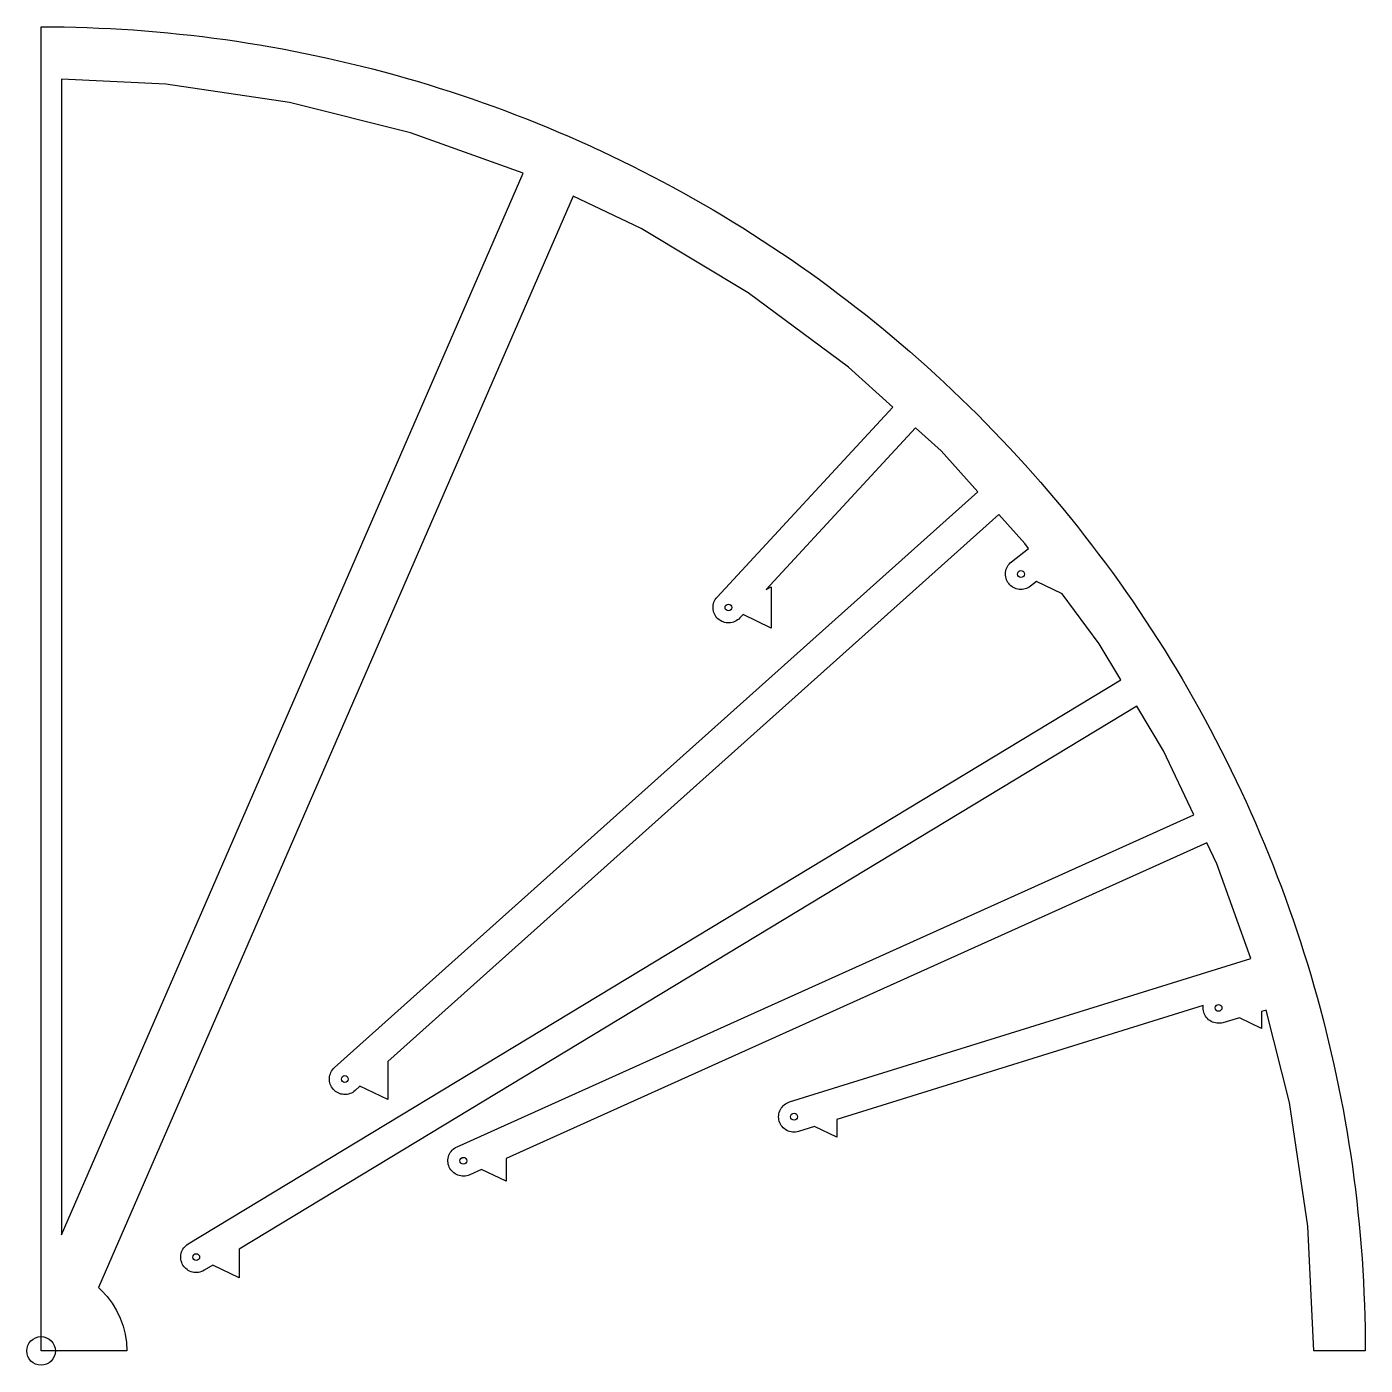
# Model space of a CAD drawing. Header units: millimetres. Extents: x -2 to 155, y -2 to 155.
import ezdxf

# ---------------------------------------------------------------- set-up
doc = ezdxf.new("R2010")
doc.units = ezdxf.units.MM
for name, color, linetype in [('CUT_INNER', 6, 'Continuous'), ('CUT_OUTER', 1, 'Continuous'), ('ENGRAVE', 7, 'Continuous')]:
    doc.layers.add(name, color=color, linetype=linetype)

msp = doc.modelspace()

# ---------------------------------------------------------------- linework, layer by layer
at = {"layer": 'CUT_INNER'}
msp.add_lwpolyline([(2.4048, 148.6799), (2.4048, 13.5718), (56.3674, 137.6772), (43.1938, 142.3908), (29.029, 145.9389), (14.5848, 148.0815)], close=True, dxfattribs=at)
msp.add_circle((0, 0), 1.67, dxfattribs=at)
at = {"layer": 'CUT_OUTER'}
msp.add_lwpolyline([(4.0525, 154.757), (5.4028, 154.7157), (6.7527, 154.6627), (8.1021, 154.5978), (9.4509, 154.5212), (10.799, 154.4329), (12.1463, 154.3328), (13.4926, 154.2209), (14.8379, 154.0973), (16.1821, 153.9619), (17.525, 153.8149), (18.8666, 153.6561), (20.2068, 153.4856), (21.5454, 153.3034), (22.8824, 153.1095), (24.2176, 152.904), (25.551, 152.6869), (26.8825, 152.4581), (28.2119, 152.2177), (29.5391, 151.9657), (30.8641, 151.7021), (32.1868, 151.427), (33.507, 151.1404), (34.8247, 150.8422), (36.1397, 150.5326), (37.4519, 150.2115), (38.7613, 149.8789), (40.0678, 149.535), (41.3712, 149.1796), (42.6714, 148.8129), (43.9684, 148.4349), (45.2621, 148.0455), (46.5523, 147.6449), (47.8389, 147.2331), (49.1219, 146.81), (50.4012, 146.3757), (51.6766, 145.9303), (52.9481, 145.4738), (54.2156, 145.0062), (55.4789, 144.5276), (56.7381, 144.0379), (57.9928, 143.5373), (59.2432, 143.0258), (60.4891, 142.5034), (61.7303, 141.9701), (62.9669, 141.426), (64.1987, 140.8711), (64.657, 140.6598), (65.4255, 140.3055), (66.6474, 139.7292), (67.8642, 139.1423), (69.0759, 138.5448), (70.2823, 137.9367), (71.4833, 137.3181), (72.6789, 136.6891), (73.8689, 136.0497), (75.0534, 135.3999), (76.2321, 134.7398), (77.405, 134.0694), (78.572, 133.3888), (79.733, 132.6981), (80.888, 131.9972), (82.0368, 131.2863), (83.1794, 130.5654), (84.3156, 129.8346), (85.4454, 129.0939), (86.5687, 128.3433), (87.6853, 127.583), (88.7954, 126.8129), (89.8986, 126.0332), (90.995, 125.2439), (92.0845, 124.4451), (93.167, 123.6368), (94.2424, 122.819), (95.3106, 121.9919), (96.3715, 121.1556), (97.4251, 120.31), (98.4713, 119.4552), (99.5099, 118.5913), (100.5411, 117.7184), (101.5645, 116.8366), (102.5802, 115.9458), (103.5881, 115.0463), (104.5881, 114.1379), (105.5802, 113.2209), (106.5642, 112.2952), (107.5401, 111.361), (108.5078, 110.4183), (109.4672, 109.4672), (110.4183, 108.5078), (111.361, 107.5401), (112.2952, 106.5642), (113.2209, 105.5802), (114.1379, 104.5881), (115.0463, 103.5881), (115.9458, 102.5802), (116.8366, 101.5645), (117.7184, 100.5411), (118.5913, 99.5099), (119.4552, 98.4713), (120.31, 97.4251), (121.1556, 96.3715), (121.9919, 95.3106), (122.819, 94.2424), (123.6368, 93.167), (124.4451, 92.0845), (125.2439, 90.995), (126.0332, 89.8986), (126.8129, 88.7954), (127.583, 87.6853), (128.3433, 86.5687), (129.0939, 85.4454), (129.8346, 84.3156), (130.5654, 83.1794), (131.2863, 82.0368), (131.9972, 80.888), (132.6981, 79.733), (133.3888, 78.572), (134.0694, 77.405), (134.7398, 76.2321), (135.3999, 75.0534), (136.0497, 73.8689), (136.6891, 72.6789), (137.3181, 71.4833), (137.9367, 70.2823), (138.5448, 69.0759), (139.1423, 67.8642), (139.7292, 66.6474), (140.3055, 65.4255), (140.8711, 64.1987), (141.426, 62.9669), (141.9701, 61.7303), (142.5034, 60.4891), (143.0258, 59.2432), (143.5373, 57.9928), (144.0379, 56.7381), (144.5276, 55.4789), (145.0062, 54.2156), (145.4738, 52.9481), (145.9303, 51.6766), (146.3757, 50.4012), (146.81, 49.1219), (147.2331, 47.8389), (147.6449, 46.5523), (148.0455, 45.2621), (148.4349, 43.9684), (148.8129, 42.6714), (149.1796, 41.3712), (149.535, 40.0678), (149.8789, 38.7613), (150.2115, 37.4519), (150.5326, 36.1397), (150.8422, 34.8247), (151.1404, 33.507), (151.427, 32.1868), (151.7021, 30.8641), (151.9657, 29.5391), (152.2177, 28.2119), (152.4581, 26.8825), (152.6869, 25.551), (152.904, 24.2176), (153.1095, 22.8824), (153.3034, 21.5454), (153.4856, 20.2068), (153.6561, 18.8666), (153.8149, 17.525), (153.9619, 16.1821), (154.0973, 14.8379), (154.2209, 13.4926), (154.3328, 12.1463), (154.4329, 10.799), (154.5212, 9.4509), (154.5978, 8.1021), (154.6627, 6.7527), (154.7157, 5.4028), (154.757, 4.0525), (154.7864, 2.7018), (154.8041, 1.351), (154.81, 0), (148.798, 0), (148.0815, 14.5848), (145.9389, 29.029), (143.2274, 39.854), (142.67, 39.6916), (142.67, 37.7056), (140.0954, 38.9414), (138.1645, 38.3788), (137.9924, 38.3377), (137.817, 38.3136), (137.6402, 38.3069), (137.4635, 38.3175), (137.2887, 38.3454), (137.1175, 38.3903), (136.9515, 38.4518), (136.7924, 38.5292), (136.6415, 38.6219), (136.5005, 38.7289), (136.3707, 38.8492), (136.2533, 38.9816), (136.1494, 39.1249), (136.0601, 39.2777), (135.9862, 39.4386), (135.9284, 39.6059), (135.8873, 39.778), (135.8633, 39.9534), (135.8565, 40.1302), (135.8671, 40.3069), (135.8783, 40.3768), (93.042, 27.0524), (93.042, 24.978), (90.4198, 26.2367), (88.5677, 25.6606), (88.3963, 25.6164), (88.2214, 25.5892), (88.0447, 25.5793), (87.8679, 25.5867), (87.6926, 25.6114), (87.5206, 25.6532), (87.3536, 25.7117), (87.193, 25.7862), (87.0406, 25.8761), (86.8977, 25.9806), (86.7657, 26.0985), (86.6459, 26.2288), (86.5395, 26.3702), (86.4474, 26.5214), (86.3706, 26.6809), (86.3098, 26.8471), (86.2656, 27.0185), (86.2384, 27.1934), (86.2285, 27.3701), (86.2359, 27.5469), (86.2606, 27.7222), (86.3024, 27.8942), (86.3609, 28.0613), (86.4354, 28.2218), (86.5254, 28.3742), (86.6298, 28.5172), (86.7477, 28.6491), (86.878, 28.7689), (87.0195, 28.8754), (87.1706, 28.9674), (87.3301, 29.0442), (87.4963, 29.105), (141.4293, 45.8811), (137.4714, 56.9425), (136.3045, 59.4098), (54.3792, 22.5129), (54.3792, 19.8298), (51.4953, 21.214), (50.1099, 20.5901), (49.9451, 20.5254), (49.7748, 20.4772), (49.6006, 20.4459), (49.4241, 20.4318), (49.2472, 20.4351), (49.0714, 20.4557), (48.8985, 20.4935), (48.7301, 20.548), (48.5678, 20.6188), (48.4133, 20.7051), (48.268, 20.8062), (48.1333, 20.921), (48.0105, 21.0485), (47.9008, 21.1873), (47.8052, 21.3363), (47.7247, 21.4939), (47.66, 21.6587), (47.6118, 21.829), (47.5805, 22.0032), (47.5664, 22.1796), (47.5697, 22.3566), (47.5904, 22.5324), (47.6281, 22.7053), (47.6826, 22.8737), (47.7534, 23.0359), (47.8397, 23.1905), (47.9408, 23.3358), (48.0556, 23.4705), (48.1831, 23.5933), (48.322, 23.703), (48.4709, 23.7986), (48.6286, 23.8791), (134.7619, 62.6713), (131.2281, 70.1429), (128.0997, 75.3624), (23.1465, 11.8904), (23.1465, 8.5635), (20.0796, 10.0357), (19.0699, 9.425), (18.9141, 9.341), (18.7509, 9.2726), (18.5817, 9.2205), (18.4082, 9.1853), (18.2322, 9.1673), (18.0552, 9.1666), (17.8789, 9.1832), (17.7052, 9.2171), (17.5356, 9.2678), (17.3718, 9.3349), (17.2154, 9.4177), (17.0679, 9.5154), (16.9306, 9.6272), (16.805, 9.7518), (16.6921, 9.8882), (16.5932, 10.035), (16.5092, 10.1908), (16.4408, 10.354), (16.3887, 10.5232), (16.3535, 10.6966), (16.3355, 10.8727), (16.3348, 11.0497), (16.3514, 11.2259), (16.3853, 11.3996), (16.436, 11.5692), (16.5031, 11.733), (16.5859, 11.8894), (16.6836, 12.037), (16.7954, 12.1743), (16.92, 12.2999), (17.0564, 12.4127), (17.2032, 12.5117), (126.2452, 78.4564), (123.721, 82.6677), (119.3893, 88.5083), (116.3685, 89.9583), (115.6807, 89.413), (115.5368, 89.31), (115.3835, 89.2216), (115.2222, 89.1486), (115.0546, 89.0918), (114.8822, 89.0517), (114.7067, 89.0287), (114.5298, 89.023), (114.3532, 89.0346), (114.1786, 89.0635), (114.0076, 89.1094), (113.842, 89.1719), (113.6833, 89.2502), (113.533, 89.3438), (113.3927, 89.4516), (113.2635, 89.5727), (113.1469, 89.7058), (113.0439, 89.8497), (112.9555, 90.0031), (112.8825, 90.1643), (112.8257, 90.3319), (112.7856, 90.5043), (112.7626, 90.6798), (112.7569, 90.8567), (112.7685, 91.0333), (112.7975, 91.208), (112.8434, 91.3789), (112.9058, 91.5445), (112.9842, 91.7032), (113.0777, 91.8535), (113.1855, 91.9939), (113.3066, 92.123), (113.4397, 92.2396), (115.4437, 93.8284), (115.0224, 94.3965), (111.959, 97.7764), (40.5254, 33.8474), (40.5254, 29.3794), (37.2757, 30.9392), (36.7181, 30.4402), (36.5806, 30.3288), (36.4328, 30.2314), (36.2762, 30.1489), (36.1123, 30.0822), (35.9426, 30.0319), (35.7688, 29.9984), (35.5925, 29.9822), (35.4155, 29.9833), (35.2395, 30.0018), (35.0661, 30.0374), (34.8971, 30.0899), (34.734, 30.1586), (34.5784, 30.243), (34.4319, 30.3423), (34.2957, 30.4554), (34.1714, 30.5814), (34.06, 30.7189), (33.9626, 30.8667), (33.8801, 31.0233), (33.8134, 31.1873), (33.7631, 31.3569), (33.7297, 31.5308), (33.7134, 31.707), (33.7145, 31.884), (33.733, 32.06), (33.7686, 32.2334), (33.8211, 32.4025), (33.8898, 32.5656), (33.9742, 32.7211), (34.0735, 32.8677), (34.1866, 33.0038), (34.3126, 33.1281), (109.5365, 100.4492), (105.2161, 105.2161), (102.2389, 107.9145), (84.7826, 89.0355), (85.3758, 89.3203), (85.3758, 84.5107), (82.0672, 86.0988), (81.6901, 85.691), (81.5637, 85.5671), (81.4258, 85.4562), (81.2776, 85.3593), (81.1207, 85.2775), (80.9565, 85.2114), (80.7866, 85.1617), (80.6127, 85.1289), (80.4364, 85.1133), (80.2594, 85.115), (80.0834, 85.1341), (79.9102, 85.1704), (79.7413, 85.2234), (79.5785, 85.2928), (79.4232, 85.3778), (79.2771, 85.4776), (79.1414, 85.5912), (79.0175, 85.7176), (78.9065, 85.8556), (78.8097, 86.0037), (78.7278, 86.1606), (78.6617, 86.3248), (78.612, 86.4947), (78.5792, 86.6686), (78.5636, 86.8449), (78.5654, 87.0219), (78.5845, 87.1979), (78.6207, 87.3711), (78.6738, 87.54), (78.7432, 87.7028), (78.8281, 87.8581), (78.9279, 88.0043), (79.0416, 88.1399), (99.566, 110.337), (94.3965, 115.0224), (82.6677, 123.721), (70.1429, 131.2281), (62.1913, 134.989), (6.7208, 7.4155), (7.0852, 7.0852), (7.7456, 6.3566), (8.3313, 5.5668), (8.8369, 4.7234), (9.2573, 3.8345), (9.5885, 2.9087), (9.8275, 1.9548), (9.9718, 0.9821), (10.02, 0), (0, 0), (0, 154.81), (0, 154.81), (1.351, 154.8041), (2.7018, 154.7864)], close=True, dxfattribs=at)
at = {"layer": 'ENGRAVE'}
for centre in [(114.5602, 90.8263), (80.3658, 86.9155), (137.66, 40.1104), (35.5154, 31.7842), (88.032, 27.3828), (49.3692, 22.2346), (18.1365, 10.9683)]:
    msp.add_circle(centre, 0.4, dxfattribs=at)

doc.saveas('drawing.dxf')
